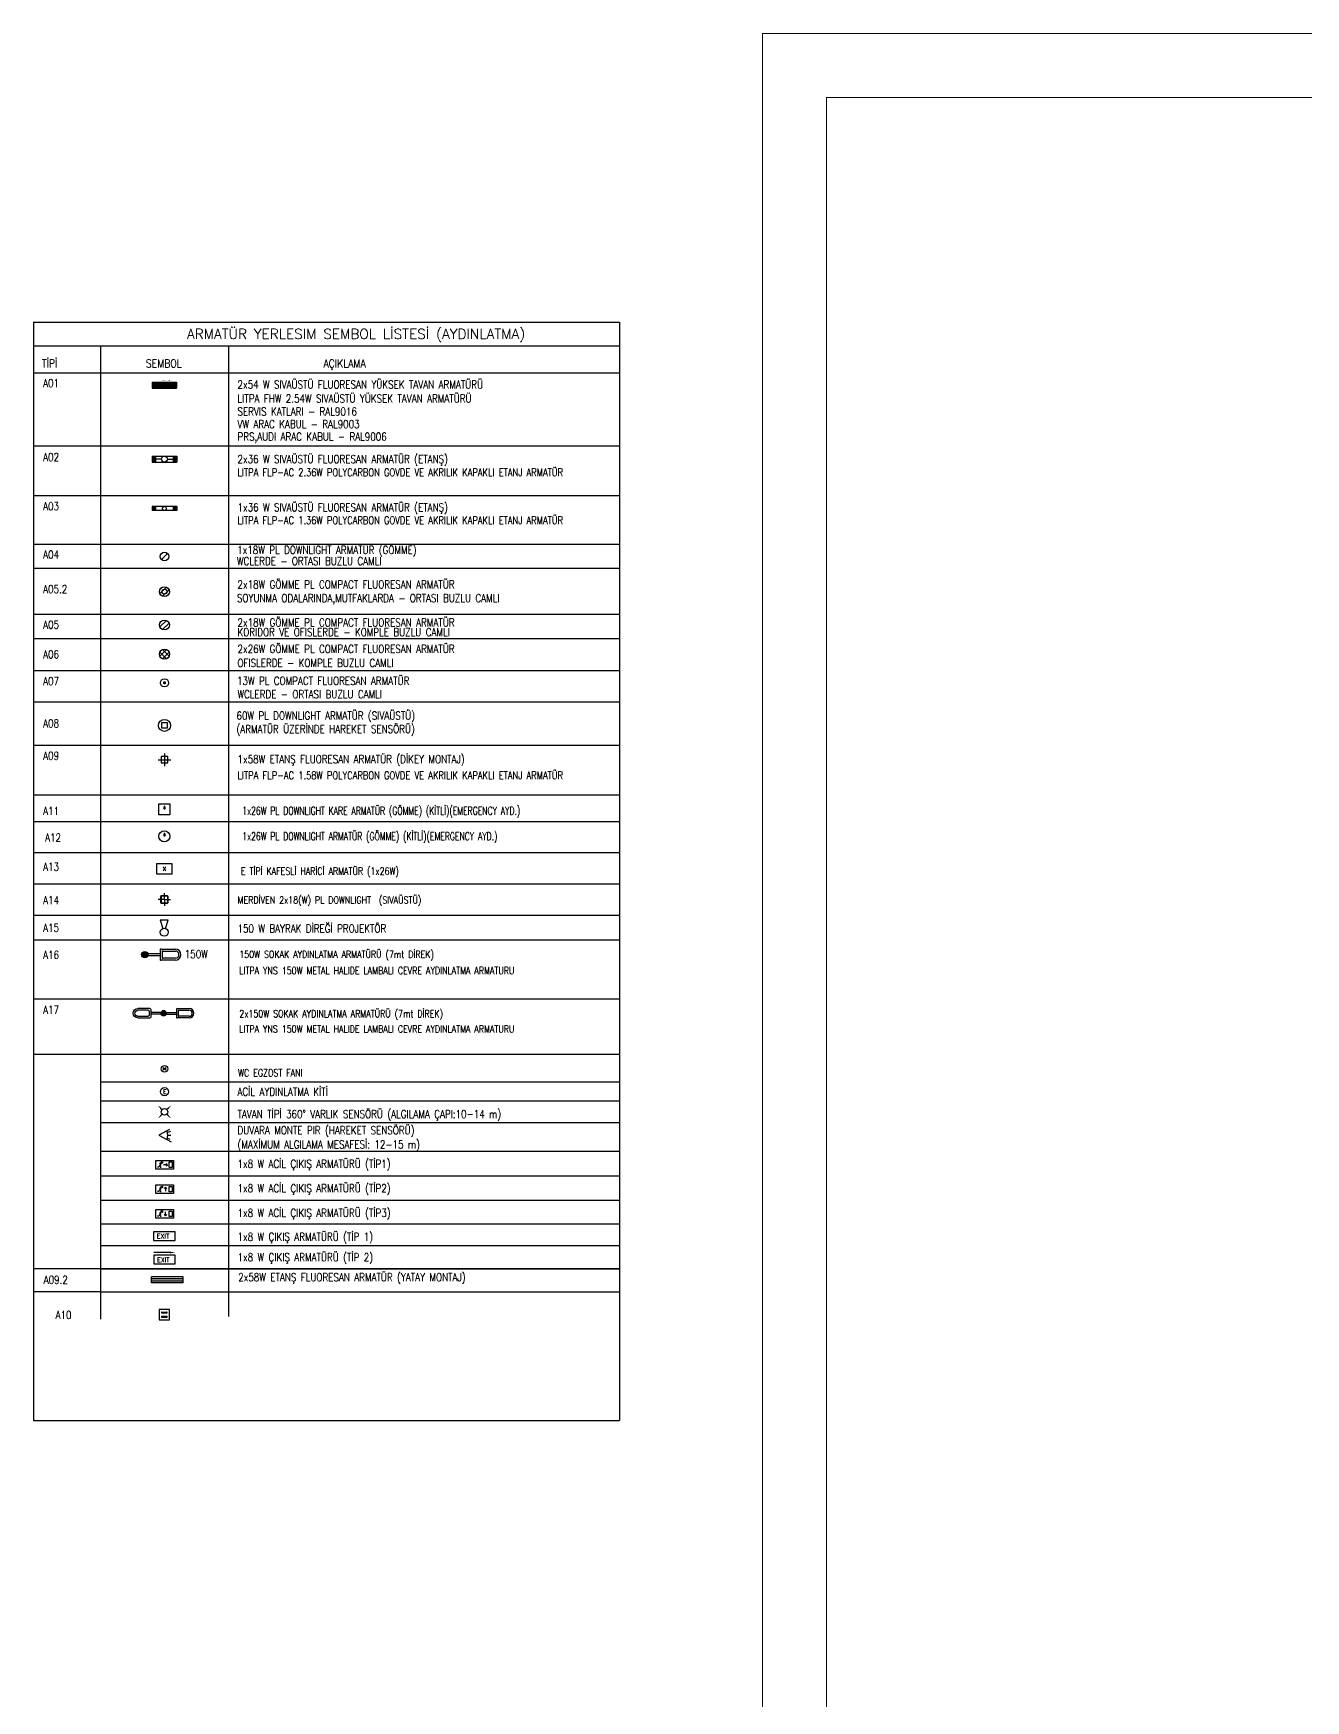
# Model space of a CAD drawing. Header units: metres. Extents: x -13316 to 152404, y -3899 to 30226.
# Drawn here: x -13165 to -6805, y 4588 to 12921 of the extents above; entities that cross this region are included whole.
import ezdxf
from ezdxf.enums import TextEntityAlignment as Align

# ---------------------------------------------------------------- set-up
doc = ezdxf.new("R2010")
doc.units = ezdxf.units.M
doc.header["$LTSCALE"] = 100
doc.header["$MEASUREMENT"] = 0
for name, color, linetype, lineweight in [('40A', 9, 'Continuous', 9), ('E-13W PL COMPACT FLUORESAN ARMATÜR', 7, 'Continuous', 30), ('E-150 W PROJEKTÖR', 7, 'Continuous', 30), ('E-1x18W PL DOWNLIGHT ARMATÜR (GÖMME)', 7, 'Continuous', 30), ('E-1x26W PL DOWNLIGHT ARMATÜR (GÖMME) (KİTLİ)', 7, 'Continuous', 30), ('E-1x26W PL DOWNLIGHT KARE ARMATÜR (GÖMME) (KİTLİ)', 7, 'Continuous', 30), ('E-1x36 W SIVAÜSTÜ FLUORESAN ARMATÜR (ETANŞ)', 7, 'Continuous', 30), ('E-1x58W ETANŞ FLUORESAN ARMATÜR (DİKEY MONTAJ)', 7, 'Continuous', 30), ('E-1x8 W ACİL ÇIKIŞ ARMATÜRÜ (TİP1)', 7, 'Continuous', 30), ('E-1x8 W ACİL ÇIKIŞ ARMATÜRÜ (TİP2)', 7, 'Continuous', 30), ('E-1x8 W ACİL ÇIKIŞ ARMATÜRÜ (TİP3)', 7, 'Continuous', 30), ('E-1x8 W ÇIKIŞ ARMATÜRÜ (TİP 1)', 7, 'Continuous', 30), ('E-1x8 W ÇIKIŞ ARMATÜRÜ (TİP 2)', 7, 'Continuous', 30), ('E-2x18(W) PL DOWNLIGHT ARMATÜR (SIVAÜSTÜ)', 7, 'Continuous', 30), ('E-2x18W GÖMME PL COMPACT FLUORESAN ARMATÜR', 7, 'Continuous', 30), ('E-2x18W GÖMME PL COMPACT FLUORESAN KARE ARMATÜR', 7, 'Continuous', 30), ('E-2x26W GÖMME PL COMPACT FLUORESAN ARMATÜR', 7, 'Continuous', 30), ('E-2x36 W SIVAÜSTÜ FLUORESAN ARMATÜR (ETANŞ)', 7, 'Continuous', 30), ('E-2x54 W SIVAÜSTÜ FLUORESAN YÜKSEK TAVAN ARMATÜRÜ', 7, 'Continuous', 30), ('E-2x58W ETANŞ FLUORESAN ARMATÜR (DİKEY MONTAJ)', 7, 'Continuous', 30), ('E-60W PL DOWNLIGHT ARMATÜR (SIVAÜSTÜ)', 7, 'Continuous', 30), ('E-ACİL AYDINLATMA KİTİ', 7, 'Continuous', 30), ('E-DUVARA MONTE PIR (HAREKET SENSÖRÜ)', 7, 'Continuous', 30), ('E-E TİPİ HARİCİ ARMATÜR (26W)', 7, 'Continuous', 30), ('E-SOKAK AYDINLATMA ARMATÜRÜ', 7, 'Continuous', 30), ('E-TAVAN TİPİ 360° VARLIK SENSÖRÜ (ALGILAMA ÇAPI 10 14 m)', 7, 'Continuous', 30), ('E-WC ASPİRATÖR', 7, 'Continuous', 30), ('E-YAZI', 7, 'Continuous', 30)]:
    doc.layers.add(name, color=color, linetype=linetype, lineweight=lineweight)
doc.styles.add('Arial', font='arial.ttf', dxfattribs={"height": 2.5})
doc.styles.add('E-YAZI', font='txttw.shx')

# ---------------------------------------------------------------- blocks, each defined once
blk = doc.blocks.new('100_2x36 W SIVAÜSTÜ FLUORESAN ARMATÜR (ETANŞ)')
at = {"layer": 'E-2x36 W SIVAÜSTÜ FLUORESAN ARMATÜR (ETANŞ)', "color": 4}
for p, q in [((-6.15, 1.5), (6.15, 1.5)), ((-6.15, 1.5), (-6.15, -1.5)), ((-1.5, 0), (-6.15, 0)), ((1.5, 0), (6.15, 0)), ((6.15, 1.5), (6.15, -1.5)), ((-6.15, -1.5), (6.15, -1.5))]:
    blk.add_line(p, q, dxfattribs=at)
blk.add_circle((0, 0), 1.5, dxfattribs=at)
for points in [[(-4.15, 1.5), (-4.15, -1.5), (-6.15, 1.5), (-6.15, -1.5)], [(4.15, 1.5), (4.15, -1.5), (6.15, 1.5), (6.15, -1.5)]]:
    blk.add_solid(points, dxfattribs=at)
blk = doc.blocks.new('100_1x36 W SIVAÜSTÜ FLUORESAN ARMATÜR (ETANŞ)')
at = {"layer": 'E-1x36 W SIVAÜSTÜ FLUORESAN ARMATÜR (ETANŞ)', "color": 4}
for p, q in [((-6.15, 1), (-6.15, -1)), ((6.15, 1), (-6.15, 1)), ((6.15, 1), (6.15, -1)), ((6.15, -1), (-6.15, -1))]:
    blk.add_line(p, q, dxfattribs=at)
at = {"layer": 'E-1x36 W SIVAÜSTÜ FLUORESAN ARMATÜR (ETANŞ)'}
blk.add_line((6.15, -1), (6.15, -1), dxfattribs=at)
at = {"layer": 'E-1x36 W SIVAÜSTÜ FLUORESAN ARMATÜR (ETANŞ)', "color": 4}
blk.add_circle((0, 0), 1, dxfattribs=at)
for points in [[(-6.15, 1), (-4.15, 1), (-6.15, -1), (-4.15, -1)], [(6.15, 1), (4.15, 1), (6.15, -1), (4.15, -1)]]:
    blk.add_solid(points, dxfattribs=at)
blk = doc.blocks.new('100_2x26W GÖMME PL COMPACT FLUORESAN ARMATÜR')
at = {"layer": 'E-2x26W GÖMME PL COMPACT FLUORESAN ARMATÜR', "color": 7}
for p, q in [((-1.43, -0.6), (0.6, 1.43)), ((-1.43, 0.6), (0.6, -1.43)), ((-0.6, 1.43), (1.43, -0.6)), ((-0.6, -1.43), (1.43, 0.6))]:
    blk.add_line(p, q, dxfattribs=at)
at = {"layer": 'E-2x26W GÖMME PL COMPACT FLUORESAN ARMATÜR', "color": 4}
blk.add_circle((0, 0), 1.55, dxfattribs=at)
blk = doc.blocks.new('100_1x58W ETANŞ FLUORESAN ARMATÜR (DİKEY MONTAJ)')
at = {"layer": 'E-1x58W ETANŞ FLUORESAN ARMATÜR (DİKEY MONTAJ)', "color": 4}
for points in [[(-2, 0), (2, 0)], [(-1, -1), (1, -1), (1, 1), (-1, 1), (-1, -1)], [(0, 2), (0, 2), (0, -2)]]:
    blk.add_lwpolyline(points, dxfattribs=at)
blk = doc.blocks.new('100_60W PL DOWNLIGHT ARMATÜR (SIVAÜSTÜ)')
at = {"layer": 'E-60W PL DOWNLIGHT ARMATÜR (SIVAÜSTÜ)', "color": 3}
blk.add_lwpolyline([(-0.87, 0.87), (0.87, 0.87), (0.87, -0.87), (-0.87, -0.87)], close=True, dxfattribs=at)
at = {"layer": 'E-60W PL DOWNLIGHT ARMATÜR (SIVAÜSTÜ)', "color": 4}
blk.add_circle((0, 0), 1.87, dxfattribs=at)
blk = doc.blocks.new('100_2x18W GÖMME PL COMPACT FLUORESAN ARMATÜR')
at = {"layer": 'E-2x18W GÖMME PL COMPACT FLUORESAN ARMATÜR', "color": 7}
for p, q in [((-1.43, -0.6), (0.6, 1.43)), ((-0.6, -1.43), (1.43, 0.6))]:
    blk.add_line(p, q, dxfattribs=at)
at = {"layer": 'E-2x18W GÖMME PL COMPACT FLUORESAN ARMATÜR', "color": 4}
blk.add_circle((0, 0), 1.55, dxfattribs=at)
blk = doc.blocks.new('100_13W PL COMPACT FLUORESAN ARMATÜR')
at = {"layer": 'E-13W PL COMPACT FLUORESAN ARMATÜR', "color": 4, "const_width": 0.5}
blk.add_lwpolyline([(-0.25, 0, 1), (0.25, 0, 1)], format="xyb", close=True, dxfattribs=at)
at = {"layer": 'E-13W PL COMPACT FLUORESAN ARMATÜR', "color": 4}
blk.add_ellipse((0, 0), major_axis=(-1.28, 0), ratio=1, start_param=3.1418, end_param=9.424985, dxfattribs=at)
blk = doc.blocks.new('100_ACİL AYDINLATMA KİTİ')
at = {"layer": 'E-ACİL AYDINLATMA KİTİ', "color": 3}
blk.add_circle((0, 0), 1.25, dxfattribs=at)
at = {"layer": 'E-ACİL AYDINLATMA KİTİ', "color": 3, "style": 'E-YAZI'}
blk.add_text('E', height=1.34, dxfattribs=at).set_placement((-0.45, -0.69))
blk = doc.blocks.new('100_TAVAN TİPİ 360° VARLIK SENSÖRÜ (ALGILAMA ÇAPI 10 14 m)')
at = {"layer": 'E-TAVAN TİPİ 360° VARLIK SENSÖRÜ (ALGILAMA ÇAPI 10 14 m)', "color": 3}
for p, q in [((-1.1, 1.1), (-0.73, 0.73)), ((1.1, 1.1), (0.73, 0.73)), ((-1.1, -1.1), (-0.73, -0.73)), ((1.1, -1.1), (0.73, -0.73))]:
    blk.add_line(p, q, dxfattribs=at)
at = {"layer": 'E-TAVAN TİPİ 360° VARLIK SENSÖRÜ (ALGILAMA ÇAPI 10 14 m)', "color": 4}
blk.add_circle((0, 0), 1.03, dxfattribs=at)
at = {"layer": 'E-TAVAN TİPİ 360° VARLIK SENSÖRÜ (ALGILAMA ÇAPI 10 14 m)', "color": 3}
for points in [[(-1.26, 0.94), (-0.94, 1.26), (-2.06, 2.06)], [(1.26, 0.94), (0.94, 1.26), (2.06, 2.06)], [(-1.26, -0.94), (-0.94, -1.26), (-2.06, -2.06)], [(1.26, -0.94), (0.94, -1.26), (2.06, -2.06)]]:
    blk.add_solid(points, dxfattribs=at)
blk = doc.blocks.new('100_DUVARA MONTE PIR (HAREKET SENSÖRÜ)')
at = {"layer": 'E-DUVARA MONTE PIR (HAREKET SENSÖRÜ)', "color": 4}
for p, q in [((2.72, 0.89), (0, 0)), ((0, 0), (2.23, -1.79)), ((3.64, 1.19), (2.72, 0.89)), ((3.8, 0.53), (2.83, 0.39)), ((2.23, -1.79), (3.45, -2.76)), ((3.31, -1.94), (2.47, -1.44)), ((3.75, -0.8), (2.8, -0.59))]:
    blk.add_line(p, q, dxfattribs=at)
blk.add_arc((0, 0), 2.86, 321.3229, 18.1202, dxfattribs=at)
blk = doc.blocks.new('100_1x8 W ACİL ÇIKIŞ ARMATÜRÜ (TİP1)')
at = {"layer": 'E-1x8 W ACİL ÇIKIŞ ARMATÜRÜ (TİP1)', "color": 4}
for p, q in [((-3.4, 3.4), (3.4, 3.4)), ((-3.4, 0), (-3.4, 3.4)), ((3.4, 0), (-3.4, 0)), ((3.4, 3.4), (3.4, 0))]:
    blk.add_line(p, q, dxfattribs=at)
at = {"layer": 'E-1x8 W ACİL ÇIKIŞ ARMATÜRÜ (TİP1)', "color": 1}
for p, q in [((-2.82, 0.94), (-2.33, 0.94)), ((-1.31, 2.32), (-2.33, 0.94)), ((-1.88, 2.13), (-2.07, 1.87)), ((-1.61, 1.01), (-2.04, 1.33)), ((-1.45, 2.13), (-1.88, 2.13)), ((-1.48, 1.38), (-1.82, 1.63)), ((-1.61, 1.01), (-1.61, 0.52)), ((1.11, 1.71), (-0.43, 1.71)), ((1.11, 1.71), (0.62, 2.2)), ((0.62, 1.21), (1.11, 1.7))]:
    blk.add_line(p, q, dxfattribs=at)
blk.add_lwpolyline([(1.71, 2.78), (2.92, 2.78), (2.92, 0.62), (1.71, 0.62)], close=True, dxfattribs=at)
blk.add_circle((-1.11, 2.57), 0.32, dxfattribs=at)
blk = doc.blocks.new('100_1x8 W ACİL ÇIKIŞ ARMATÜRÜ (TİP2)')
at = {"layer": 'E-1x8 W ACİL ÇIKIŞ ARMATÜRÜ (TİP2)', "color": 4}
for p, q in [((-3.4, 0), (-3.4, 3.4)), ((-3.4, 3.4), (3.4, 3.4)), ((3.4, 0), (-3.4, 0)), ((3.4, 3.4), (3.4, 0))]:
    blk.add_line(p, q, dxfattribs=at)
at = {"layer": 'E-1x8 W ACİL ÇIKIŞ ARMATÜRÜ (TİP2)', "color": 1}
for p, q in [((-2.82, 0.94), (-2.33, 0.94)), ((-1.31, 2.32), (-2.33, 0.94)), ((-1.88, 2.13), (-2.07, 1.87)), ((-1.61, 1.01), (-2.04, 1.33)), ((-1.45, 2.13), (-1.88, 2.13)), ((-1.48, 1.38), (-1.82, 1.63)), ((-1.61, 1.01), (-1.61, 0.52)), ((-0.16, 1.99), (0.34, 2.47)), ((0.34, 2.48), (0.34, 0.93)), ((0.34, 2.48), (0.84, 1.99))]:
    blk.add_line(p, q, dxfattribs=at)
blk.add_lwpolyline([(1.71, 2.78), (2.92, 2.78), (2.92, 0.62), (1.71, 0.62)], close=True, dxfattribs=at)
blk.add_circle((-1.11, 2.57), 0.32, dxfattribs=at)
blk = doc.blocks.new('100_1x8 W ACİL ÇIKIŞ ARMATÜRÜ (TİP3)')
at = {"layer": 'E-1x8 W ACİL ÇIKIŞ ARMATÜRÜ (TİP3)', "color": 4}
for p, q in [((-3.4, 0), (-3.4, 3.4)), ((-3.4, 3.4), (3.4, 3.4)), ((3.4, 0), (-3.4, 0)), ((3.4, 3.4), (3.4, 0))]:
    blk.add_line(p, q, dxfattribs=at)
at = {"layer": 'E-1x8 W ACİL ÇIKIŞ ARMATÜRÜ (TİP3)', "color": 1}
for p, q in [((-2.82, 0.94), (-2.33, 0.94)), ((-1.31, 2.32), (-2.33, 0.94)), ((-1.88, 2.13), (-2.07, 1.87)), ((-1.61, 1.01), (-2.04, 1.33)), ((-1.45, 2.13), (-1.88, 2.13)), ((-1.48, 1.38), (-1.82, 1.63)), ((-1.61, 1.01), (-1.61, 0.52)), ((-0.16, 1.42), (0.34, 0.94)), ((0.34, 0.93), (0.34, 2.48)), ((0.34, 0.93), (0.84, 1.42))]:
    blk.add_line(p, q, dxfattribs=at)
blk.add_lwpolyline([(1.71, 2.78), (2.92, 2.78), (2.92, 0.62), (1.71, 0.62)], close=True, dxfattribs=at)
blk.add_circle((-1.11, 2.57), 0.32, dxfattribs=at)
blk = doc.blocks.new('100_1x8 W ÇIKIŞ ARMATÜRÜ (TİP 1)')
at = {"layer": 'E-1x8 W ÇIKIŞ ARMATÜRÜ (TİP 1)', "color": 4}
blk.add_lwpolyline([(-3.34, 0), (3.34, 0), (3.34, 2.7), (-3.34, 2.7)], close=True, dxfattribs=at)
at = {"layer": 'E-1x8 W ÇIKIŞ ARMATÜRÜ (TİP 1)', "color": 3, "style": 'E-YAZI'}
blk.add_text('EXIT', height=1.44, dxfattribs=at).set_placement((-2.34, 0.61))
blk = doc.blocks.new('100_1x8 W ÇIKIŞ ARMATÜRÜ (TİP 2)')
at = {"layer": 'E-1x8 W ÇIKIŞ ARMATÜRÜ (TİP 2)', "color": 3}
blk.add_line((1.73, 3.58), (-3.34, 3.58), dxfattribs=at)
at = {"layer": 'E-1x8 W ÇIKIŞ ARMATÜRÜ (TİP 2)', "color": 4}
blk.add_lwpolyline([(-3.34, 0), (3.34, 0), (3.34, 2.7), (-3.34, 2.7)], close=True, dxfattribs=at)
at = {"layer": 'E-1x8 W ÇIKIŞ ARMATÜRÜ (TİP 2)', "color": 3}
blk.add_solid([(1.73, 3.84), (1.73, 3.31), (3.33, 3.58)], dxfattribs=at)
at = {"layer": 'E-1x8 W ÇIKIŞ ARMATÜRÜ (TİP 2)', "color": 3, "style": 'E-YAZI'}
blk.add_text('EXIT', height=1.44, dxfattribs=at).set_placement((-2.33, 0.56))
blk = doc.blocks.new('10_WC ASPİRATÖR')
at = {"layer": 'E-WC ASPİRATÖR', "color": 3}
for p, q in [((-4.2, 4.2), (4.2, -4.2)), ((-4.2, -4.2), (4.2, 4.2))]:
    blk.add_line(p, q, dxfattribs=at)
at = {"layer": 'E-WC ASPİRATÖR', "color": 3, "const_width": 6}
for points in [[(-2.1, 2.1, 0.198912), (-3, 0, 0.198912), (-2.1, -2.1, 0.198912)], [(2.1, -2.1, 0.198912), (3, 0, 0.198912), (2.1, 2.1)]]:
    blk.add_lwpolyline(points, format="xyb", dxfattribs=at)
at = {"layer": 'E-WC ASPİRATÖR', "color": 4}
blk.add_circle((0, 0), 10, dxfattribs=at)
blk = doc.blocks.new('100_1x18W PL DOWNLIGHT ARMATÜR (GÖMME)')
at = {"layer": 'E-1x18W PL DOWNLIGHT ARMATÜR (GÖMME)', "color": 7}
blk.add_line((-1.1, -1.1), (1.1, 1.1), dxfattribs=at)
at = {"layer": 'E-1x18W PL DOWNLIGHT ARMATÜR (GÖMME)', "color": 4}
blk.add_ellipse((0, 0), major_axis=(-1.55, 0), ratio=1, start_param=3.1418, end_param=9.424985, dxfattribs=at)
blk = doc.blocks.new('2x54 W SIVAÜSTÜ FLUORESAN YÜKSEK TAVAN ARMATÜRÜ')
at = {"layer": 'E-2x54 W SIVAÜSTÜ FLUORESAN YÜKSEK TAVAN ARMATÜRÜ', "color": 4}
for p, q in [((-60.8, 15), (-60.8, -15)), ((-60.8, 15), (60.8, 15)), ((-60, 0), (-15, 0)), ((15, 0), (60, 0)), ((60.8, 15), (60.8, 0)), ((60.8, 0), (60.8, -15)), ((-60.8, -15), (60.8, -15))]:
    blk.add_line(p, q, dxfattribs=at)
at = {"layer": 'E-2x54 W SIVAÜSTÜ FLUORESAN YÜKSEK TAVAN ARMATÜRÜ', "color": 7}
for p, q in [((-60.8, 0), (60.8, 0)), ((-59.3, 8), (59.3, 8)), ((-59.2, 7), (59.4, 7)), ((-59.3, -7), (59.3, -7)), ((-59.2, -8), (59.4, -8))]:
    blk.add_line(p, q, dxfattribs=at)
for centre in [(-59.2, 7.6), (-59.2, 7.3), (59.4, 7.6), (59.4, 7.3), (-59.2, -7.4), (-59.2, -7.7), (59.4, -7.4), (59.4, -7.7)]:
    blk.add_circle(centre, 0.11, dxfattribs=at)
for centre, radius, start, end in [((-48.7, 7.5), 12.1, 141.85995, 218.14005), ((-59.1, 7.5), 0.515, 106.86737, 266.76121), ((-59.3, 7.5), 0.519, 289.2244, 84.40418), ((48.7, 7.5), 12.1, 321.85995, 38.14005), ((59.5, 7.5), 0.515, 106.86737, 266.76121), ((59.3, 7.5), 0.519, 289.2244, 84.40418), ((-48.7, -7.5), 12.1, 141.85995, 218.14005), ((-59.1, -7.5), 0.515, 106.86737, 266.76121), ((-59.3, -7.5), 0.519, 289.2244, 84.40418), ((48.7, -7.5), 12.1, 321.85995, 38.14005), ((59.5, -7.5), 0.515, 106.86737, 266.76121), ((59.3, -7.5), 0.519, 289.2244, 84.40418)]:
    blk.add_arc(centre, radius, start, end, dxfattribs=at)
at = {"layer": 'E-2x54 W SIVAÜSTÜ FLUORESAN YÜKSEK TAVAN ARMATÜRÜ', "color": 7, "style": 'Arial'}
blk.add_text('MN2  2*TL554U-SP/CM LB', height=3.951, dxfattribs=at).set_placement((-31.6, 20.4))
blk = doc.blocks.new('100_150 W PROJEKTÖR')
at = {"layer": 'E-150 W PROJEKTÖR', "color": 4}
for p, q in [((405, 135), (128, 43)), ((405, -135), (405, 135)), ((128, -43), (405, -135))]:
    blk.add_line(p, q, dxfattribs=at)
blk.add_circle((0, 0), 135, dxfattribs=at)
blk = doc.blocks.new('2x18W GÖMME PL COMPACT FLUORESAN KARE ARMATÜR')
at = {"layer": 'E-2x18W GÖMME PL COMPACT FLUORESAN KARE ARMATÜR', "color": 7}
for p, q in [((-9.3, 10), (9.3, 10)), ((-9.3, 6.4), (9.3, 6.4)), ((-9.3, -6.4), (9.3, -6.4)), ((-9.3, -10), (9.3, -10))]:
    blk.add_line(p, q, dxfattribs=at)
at = {"layer": 'E-2x18W GÖMME PL COMPACT FLUORESAN KARE ARMATÜR', "color": 4}
blk.add_lwpolyline([(-20, -20), (20, -20), (20, 20), (-20, 20)], close=True, dxfattribs=at)
at = {"layer": 'E-2x18W GÖMME PL COMPACT FLUORESAN KARE ARMATÜR', "color": 7}
for centre, start, end in [((-9.3, 8.2), 90, 180), ((-9.3, 8.2), 180, 270), ((9.3, 8.2), 360, 90), ((9.3, 8.2), 270, 360), ((-9.3, -8.2), 90, 180), ((-9.3, -8.2), 180, 270), ((9.3, -8.2), 0, 90), ((9.3, -8.2), 270, 0)]:
    blk.add_arc(centre, 1.78, start, end, dxfattribs=at)
blk = doc.blocks.new('1x26W PL DOWNLIGHT KARE ARMATÜR (GÖMME) (KİTLİ)')
at = {"layer": 'E-1x26W PL DOWNLIGHT KARE ARMATÜR (GÖMME) (KİTLİ)', "color": 4}
for p, q in [((-10.5, 21), (10.5, 21)), ((-10.5, 0), (-10.5, 21)), ((10.5, 0), (-10.5, 0)), ((10.5, 21), (10.5, 0))]:
    blk.add_line(p, q, dxfattribs=at)
at = {"layer": 'E-1x26W PL DOWNLIGHT KARE ARMATÜR (GÖMME) (KİTLİ)', "color": 7, "style": 'E-YAZI', "width": 0.8}
blk.add_text('*', height=12.5, dxfattribs=at).set_placement((-3.3, 4.6))
blk = doc.blocks.new('E-1x26W PL DOWNLIGHT ARMATÜR (GÖMME) (KİTLİ)')
at = {"layer": 'E-1x26W PL DOWNLIGHT ARMATÜR (GÖMME) (KİTLİ)', "color": 4}
blk.add_ellipse((0, 0), major_axis=(-10.8, 0), ratio=1, start_param=3.1418, end_param=9.424985, dxfattribs=at)
at = {"layer": 'E-1x26W PL DOWNLIGHT ARMATÜR (GÖMME) (KİTLİ)', "color": 7, "style": 'E-YAZI', "width": 0.8}
blk.add_text('*', height=12.5, dxfattribs=at).set_placement((-3.1, -6.1))
blk = doc.blocks.new('E-E TİPİ HARİCİ ARMATÜR (26W)')
at = {"layer": 'E-E TİPİ HARİCİ ARMATÜR (26W)', "color": 4}
blk.add_lwpolyline([(-17.1, 21.6), (-17.1, 0), (17.1, 0), (17.1, 21.6)], close=True, dxfattribs=at)
at = {"layer": 'E-E TİPİ HARİCİ ARMATÜR (26W)', "color": 7, "style": 'E-YAZI'}
blk.add_text('x', height=12.8, rotation=0, dxfattribs=at).set_placement((-4.4, 6.4))
blk = doc.blocks.new('SOKAK AYDINLATMA ARMATÜRÜ')
at = {"layer": 'E-SOKAK AYDINLATMA ARMATÜRÜ', "color": 4}
for p, q in [((-28, 81.2), (-28, 152.8)), ((-18, 91.2), (-18, 152.8)), ((-13, 86.2), (13, 86.2)), ((18, 152.8), (18, 91.2)), ((28, 152.8), (28, 81.2)), ((-23, 76.2), (23, 76.2)), ((-5, 0), (-5, 76.2)), ((5, 0), (5, 76.2))]:
    blk.add_line(p, q, dxfattribs=at)
at = {"layer": 'E-SOKAK AYDINLATMA ARMATÜRÜ', "color": 4, "const_width": 15.7}
blk.add_lwpolyline([(0, -7.9, 1), (0, 7.9, 1)], format="xyb", close=True, dxfattribs=at)
at = {"layer": 'E-SOKAK AYDINLATMA ARMATÜRÜ', "color": 4}
blk.add_circle((0, 0), 15.7, dxfattribs=at)
for centre, radius, start, end in [((0, 152.8), 28, 0, 180), ((0, 152.8), 18, 0, 180), ((-13, 91.2), 5, 180, 270), ((13, 91.2), 5, 270, 0), ((-23, 81.2), 5, 180, 270), ((23, 81.2), 5, 270, 0)]:
    blk.add_arc(centre, radius, start, end, dxfattribs=at)
blk = doc.blocks.new('100_2x18(W) PL DOWNLIGHT ARMATÜR (SIVAÜSTÜ)')
at = {"layer": 'E-2x18(W) PL DOWNLIGHT ARMATÜR (SIVAÜSTÜ)', "color": 4, "ltscale": 0.4}
for q in [(-25, 0), (-25, 0), (0, 25), (0, 25), (0, -25), (25, 0), (0, -25), (25, 0)]:
    blk.add_line((0, 0), q, dxfattribs=at)
at = {"layer": 'E-2x18(W) PL DOWNLIGHT ARMATÜR (SIVAÜSTÜ)', "color": 4}
for p, q in [((-12, 15), (-15, 12)), ((-15, 12), (-15, -12)), ((-11.4, 13.5), (-13.5, 11.4)), ((-13.5, 11.4), (-13.5, -11.4)), ((12, 15), (-12, 15)), ((11.4, 13.5), (-11.4, 13.5)), ((13.5, 11.4), (11.4, 13.5)), ((15, 12), (12, 15)), ((13.5, -11.4), (13.5, 11.4)), ((15, -12), (15, 12)), ((-15, -12), (-12, -15)), ((-13.5, -11.4), (-11.4, -13.5)), ((-12, -15), (12, -15)), ((-11.4, -13.5), (11.4, -13.5)), ((11.4, -13.5), (13.5, -11.4)), ((12, -15), (15, -12))]:
    blk.add_line(p, q, dxfattribs=at)
blk = doc.blocks.new('2X58 WATT FLUORESAN ARMATÜR')
at = {"layer": 'E-2x58W ETANŞ FLUORESAN ARMATÜR (DİKEY MONTAJ)'}
h = blk.add_hatch(color=4, dxfattribs=at)
h.dxf.hatch_style = 1
h.paths.add_polyline_path([(-12687.2, 10015.8), (-12687.2, 10027.1), (-12846.2, 10027.1), (-12846.2, 10015.8)])
at = {"layer": 'E-2x58W ETANŞ FLUORESAN ARMATÜR (DİKEY MONTAJ)', "color": 4}
for p, q in [((-12687.2, 10036), (-12846.2, 10036)), ((-12846.2, 10006), (-12846.2, 10036)), ((-12846.2, 10027.1), (-12687.2, 10027.1)), ((-12846.2, 10015.8), (-12687.2, 10015.8)), ((-12687.2, 10006), (-12846.2, 10006)), ((-12687.2, 10006), (-12687.2, 10036))]:
    blk.add_line(p, q, dxfattribs=at)
blk = doc.blocks.new('E-218-ORTASI BUZLU CAMLI')
at = {"layer": 'E-2x18W GÖMME PL COMPACT FLUORESAN ARMATÜR', "color": 4}
for p, q in [((-22.8, -9.7), (9.7, 22.8)), ((-9.7, -22.8), (22.8, 9.7))]:
    blk.add_line(p, q, dxfattribs=at)
for radius in [24.8, 12.1]:
    blk.add_circle((0, 0), radius, dxfattribs=at)

msp = doc.modelspace()

# ---------------------------------------------------------------- linework, layer by layer
at = {"layer": '40A'}
for points in [[(18479.28, -3898.56), (-9520.72, -3898.56), (-9520.72, 12921.44), (18479.28, 12921.44)], [(-9200.72, 12601.44), (16319.52, 12601.44), (16319.52, -3578.56), (-9200.72, -3578.56)]]:
    msp.add_lwpolyline(points, close=True, dxfattribs=at)
at = {"layer": 'E-YAZI', "color": 4}
for p, q in [((-13164.89, 11478), (-10235.21, 11478)), ((-13164.89, 11478), (-13164.89, 5988.24)), ((-10234.98, 11478), (-10235.03, 5988.24)), ((-13164.87, 11360.18), (-10235.34, 11360.18)), ((-13164.82, 11224.52), (-10235.2, 11224.52)), ((-12829.02, 6630.73), (-13163.54, 6630.68))]:
    msp.add_line(p, q, dxfattribs=at)
at = {"layer": 'E-YAZI', "color": 7}
for p, q in [((-12829.1, 11360.18), (-12829.1, 7368.61)), ((-12189.77, 11360.18), (-12189.77, 7368.61)), ((-10235.2, 10858.03), (-13164.79, 10858.03)), ((-10235.19, 10609.2), (-13164.76, 10609.2)), ((-10235.19, 10367.12), (-13164.73, 10367.12)), ((-10235.19, 10246.09), (-13164.73, 10246.09)), ((-10235.19, 10017.12), (-13164.7, 10017.12)), ((-10235.18, 10017.12), (-13164.65, 10017.12)), ((-10235.17, 10017.12), (-13164.56, 10017.12)), ((-10235.19, 9895.33), (-13164.7, 9895.33)), ((-10235.18, 9895.33), (-13164.65, 9895.33)), ((-10235.11, 9895.33), (-13164.62, 9895.33)), ((-10235.17, 9895.33), (-13164.56, 9895.33)), ((-10235.09, 9735.07), (-13164.45, 9735.07)), ((-10235.1, 9579.44), (-13164.43, 9579.44)), ((-10235.09, 9362.07), (-13164.37, 9362.07)), ((-10235.09, 9114.28), (-13164.37, 9114.28)), ((-10439.22, 9114.28), (-13164.37, 9114.28)), ((-10439.22, 9114.28), (-13164.37, 9114.28)), ((-10234.9, 9114.28), (-13164.33, 9114.27)), ((-10234.9, 8981.28), (-13164.29, 8981.27)), ((-10234.9, 8826.11), (-13164.25, 8826.1)), ((-10234.9, 8669.19), (-13164.25, 8669.19)), ((-10439.22, 8512.28), (-13164.25, 8512.28)), ((-10234.9, 8512.28), (-13164.25, 8512.28)), ((-10235.06, 8512.28), (-13164.14, 8512.28)), ((-10235.06, 8388.38), (-13164.14, 8388.38)), ((-10234.9, 8093.49), (-13164.14, 8093.49)), ((-10234.9, 7817.55), (-13164.1, 7817.54)), ((-10234.9, 7817.55), (-12829.02, 7817.54)), ((-12829.02, 7817.54), (-12829.02, 7332.51)), ((-12189.69, 7817.55), (-12189.69, 7332.51)), ((-10235.05, 7679.91), (-12829.02, 7679.91)), ((-10235.05, 7583.7), (-12829.02, 7583.7)), ((-10235.05, 7476.34), (-12829.02, 7476.34)), ((-10235.04, 7332.51), (-12829.02, 7332.51)), ((-10235.02, 7332.51), (-12829.02, 7332.51)), ((-10235, 7332.51), (-12829.02, 7332.51)), ((-12829.02, 7332.51), (-12829, 6494.65)), ((-12189.69, 7332.51), (-12189.69, 6508.05)), ((-10235, 7210.21), (-12829.02, 7210.21)), ((-10235, 7087.28), (-12829.02, 7087.28)), ((-10234.99, 6969.2), (-12829.02, 6969.2)), ((-10234.99, 6860.81), (-12829.02, 6860.81)), ((-10234.96, 6745.77), (-13163.55, 6745.77)), ((-10234.99, 6745.77), (-12829.02, 6745.77)), ((-12829.02, 6745.77), (-10234.98, 6745.77)), ((-12828.99, 6630.73), (-10234.95, 6630.73)), ((-13163.63, 5988.24), (-10234.95, 5988.24))]:
    msp.add_line(p, q, dxfattribs=at)

# ---------------------------------------------------------------- block references
at = {"layer": 'E-13W PL COMPACT FLUORESAN ARMATÜR', "xscale": 16, "yscale": 16, "zscale": 16}
msp.add_blockref('100_13W PL COMPACT FLUORESAN ARMATÜR', (-12509.36, 9675.45), dxfattribs=at)
at = {"layer": 'E-150 W PROJEKTÖR', "color": 4, "xscale": 0.15, "yscale": 0.15, "zscale": 0.15, "rotation": 90}
msp.add_blockref('100_150 W PROJEKTÖR', (-12510.54, 8428.8), dxfattribs=at)
at = {"layer": 'E-1x18W PL DOWNLIGHT ARMATÜR (GÖMME)', "xscale": 14, "yscale": 14, "zscale": 14}
msp.add_blockref('100_1x18W PL DOWNLIGHT ARMATÜR (GÖMME)', (-12509.43, 10307.02), dxfattribs=at)
at = {"layer": 'E-1x26W PL DOWNLIGHT ARMATÜR (GÖMME) (KİTLİ)', "color": 6, "xscale": 2.56, "yscale": 2.56, "zscale": 2.56}
msp.add_blockref('E-1x26W PL DOWNLIGHT ARMATÜR (GÖMME) (KİTLİ)', (-12509.98, 8908.43), dxfattribs=at)
at = {"layer": 'E-1x26W PL DOWNLIGHT KARE ARMATÜR (GÖMME) (KİTLİ)', "color": 6, "xscale": 2.56, "yscale": 2.56, "zscale": 2.56}
msp.add_blockref('1x26W PL DOWNLIGHT KARE ARMATÜR (GÖMME) (KİTLİ)', (-12509.98, 9016.27), dxfattribs=at)
at = {"layer": 'E-1x36 W SIVAÜSTÜ FLUORESAN ARMATÜR (ETANŞ)', "xscale": 10, "yscale": 10, "zscale": 10}
msp.add_blockref('100_1x36 W SIVAÜSTÜ FLUORESAN ARMATÜR (ETANŞ)', (-12509.43, 10546.71), dxfattribs=at)
at = {"layer": 'E-1x58W ETANŞ FLUORESAN ARMATÜR (DİKEY MONTAJ)', "xscale": 16, "yscale": 16, "zscale": 16}
msp.add_blockref('100_1x58W ETANŞ FLUORESAN ARMATÜR (DİKEY MONTAJ)', (-12509.36, 9290.7), dxfattribs=at)
at = {"layer": 'E-1x8 W ACİL ÇIKIŞ ARMATÜRÜ (TİP1)', "xscale": 12.8, "yscale": 12.8, "zscale": 12.8}
msp.add_blockref('100_1x8 W ACİL ÇIKIŞ ARMATÜRÜ (TİP1)', (-12508.46, 7244.98), dxfattribs=at)
at = {"layer": 'E-1x8 W ACİL ÇIKIŞ ARMATÜRÜ (TİP2)', "xscale": 12.8, "yscale": 12.8, "zscale": 12.8}
msp.add_blockref('100_1x8 W ACİL ÇIKIŞ ARMATÜRÜ (TİP2)', (-12508.46, 7122.68), dxfattribs=at)
at = {"layer": 'E-1x8 W ACİL ÇIKIŞ ARMATÜRÜ (TİP3)', "xscale": 12.8, "yscale": 12.8, "zscale": 12.8}
msp.add_blockref('100_1x8 W ACİL ÇIKIŞ ARMATÜRÜ (TİP3)', (-12508.46, 6999.75), dxfattribs=at)
at = {"layer": 'E-1x8 W ÇIKIŞ ARMATÜRÜ (TİP 1)', "xscale": 16, "yscale": 16, "zscale": 16}
msp.add_blockref('100_1x8 W ÇIKIŞ ARMATÜRÜ (TİP 1)', (-12510.22, 6888.86), dxfattribs=at)
at = {"layer": 'E-1x8 W ÇIKIŞ ARMATÜRÜ (TİP 2)', "xscale": 16, "yscale": 16, "zscale": 16}
msp.add_blockref('100_1x8 W ÇIKIŞ ARMATÜRÜ (TİP 2)', (-12509.36, 6770.87), dxfattribs=at)
at = {"layer": 'E-2x18(W) PL DOWNLIGHT ARMATÜR (SIVAÜSTÜ)', "color": 6, "xscale": 1.243104, "yscale": 1.243104, "zscale": 1.243104}
msp.add_blockref('100_2x18(W) PL DOWNLIGHT ARMATÜR (SIVAÜSTÜ)', (-12509.98, 8592.14), dxfattribs=at)
at = {"layer": 'E-2x18W GÖMME PL COMPACT FLUORESAN ARMATÜR', "color": 1}
msp.add_blockref('E-218-ORTASI BUZLU CAMLI', (-12509.43, 10130.86), dxfattribs=at)
at = {"layer": 'E-2x18W GÖMME PL COMPACT FLUORESAN ARMATÜR', "xscale": 16, "yscale": 16, "zscale": 16}
msp.add_blockref('100_2x18W GÖMME PL COMPACT FLUORESAN ARMATÜR', (-12509.43, 9964.37), dxfattribs=at)
at = {"layer": 'E-2x18W GÖMME PL COMPACT FLUORESAN KARE ARMATÜR', "color": 6, "xscale": 1.28, "yscale": 1.28, "zscale": 1.28}
msp.add_blockref('2x18W GÖMME PL COMPACT FLUORESAN KARE ARMATÜR', (-12509.98, 6517.59), dxfattribs=at)
at = {"layer": 'E-2x26W GÖMME PL COMPACT FLUORESAN ARMATÜR', "xscale": 16, "yscale": 16, "zscale": 16}
msp.add_blockref('100_2x26W GÖMME PL COMPACT FLUORESAN ARMATÜR', (-12509.36, 9818.59), dxfattribs=at)
at = {"layer": 'E-2x36 W SIVAÜSTÜ FLUORESAN ARMATÜR (ETANŞ)', "xscale": 10, "yscale": 10, "zscale": 10}
msp.add_blockref('100_2x36 W SIVAÜSTÜ FLUORESAN ARMATÜR (ETANŞ)', (-12509.43, 10793.22), dxfattribs=at)
at = {"layer": 'E-2x54 W SIVAÜSTÜ FLUORESAN YÜKSEK TAVAN ARMATÜRÜ', "color": 6}
msp.add_blockref('2x54 W SIVAÜSTÜ FLUORESAN YÜKSEK TAVAN ARMATÜRÜ', (-12509.43, 11163.51), dxfattribs=at)
at = {"layer": 'E-60W PL DOWNLIGHT ARMATÜR (SIVAÜSTÜ)', "xscale": 16, "yscale": 16, "zscale": 16}
msp.add_blockref('100_60W PL DOWNLIGHT ARMATÜR (SIVAÜSTÜ)', (-12509.36, 9462.66), dxfattribs=at)
at = {"layer": 'E-ACİL AYDINLATMA KİTİ', "xscale": 16, "yscale": 16, "zscale": 16}
msp.add_blockref('100_ACİL AYDINLATMA KİTİ', (-12509.36, 7631.93), dxfattribs=at)
at = {"layer": 'E-DUVARA MONTE PIR (HAREKET SENSÖRÜ)', "xscale": 16, "yscale": 16, "zscale": 16, "rotation": 9.903043331148533}
msp.add_blockref('100_DUVARA MONTE PIR (HAREKET SENSÖRÜ)', (-12538.16, 7414.64), dxfattribs=at)
at = {"layer": 'E-E TİPİ HARİCİ ARMATÜR (26W)', "color": 6, "xscale": 2.304, "yscale": 2.304, "zscale": 2.304}
msp.add_blockref('E-E TİPİ HARİCİ ARMATÜR (26W)', (-12509.98, 8720.8), dxfattribs=at)
at = {"layer": 'E-SOKAK AYDINLATMA ARMATÜRÜ', "color": 6, "rotation": 270}
msp.add_blockref('SOKAK AYDINLATMA ARMATÜRÜ', (-12607.83, 8316.86), dxfattribs=at)
at = {"layer": 'E-SOKAK AYDINLATMA ARMATÜRÜ', "color": 6, "yscale": 0.8399999999999999, "zscale": 0.8399999999999999}
for xscale, rotation in [(-0.8399999999999999, 90), (0.8399999999999999, 270)]:
    msp.add_blockref('SOKAK AYDINLATMA ARMATÜRÜ', (-12514.15, 8023.94), dxfattribs=dict(at, xscale=xscale, rotation=rotation))
at = {"layer": 'E-TAVAN TİPİ 360° VARLIK SENSÖRÜ (ALGILAMA ÇAPI 10 14 m)', "xscale": 16, "yscale": 16, "zscale": 16}
msp.add_blockref('100_TAVAN TİPİ 360° VARLIK SENSÖRÜ (ALGILAMA ÇAPI 10 14 m)', (-12509.36, 7530.55), dxfattribs=at)
at = {"layer": 'E-WC ASPİRATÖR', "color": 6, "xscale": 1.6, "yscale": 1.6, "zscale": 1.6}
msp.add_blockref('10_WC ASPİRATÖR', (-12509.36, 7745.94), dxfattribs=at)
at = {"layer": 'E-YAZI', "color": 1}
msp.add_blockref('2X58 WATT FLUORESAN ARMATÜR', (271.08, -3329.26), dxfattribs=at)

# ---------------------------------------------------------------- texts
at = {"layer": 'E-YAZI', "color": 4, "style": 'E-YAZI'}
msp.add_text('ARMATÜR YERLESIM SEMBOL LİSTESİ (AYDINLATMA)', height=50, dxfattribs=at).set_placement((-11551.62, 11419.09), align=Align.MIDDLE_CENTER)
at = {"layer": 'E-YAZI', "color": 4, "style": 'E-YAZI', "width": 0.85}
for s, p in [('TİPİ', (-13083.02, 11271.52)), ('SEMBOL', (-12513.14, 11271.52)), ('AÇIKLAMA', (-11609.48, 11271.52))]:
    msp.add_text(s, height=40, dxfattribs=at).set_placement(p, align=Align.MIDDLE_CENTER)
at = {"layer": 'E-YAZI', "color": 3, "style": 'E-YAZI'}
for s, height, width, p in [('A01', 40, 0.8, (-13115.85, 11153.34)), ('2x54 W SIVAÜSTÜ FLUORESAN YÜKSEK TAVAN ARMATÜRÜ', 40, 0.8, (-12144.47, 11146.1)), ('A02', 40, 0.8, (-13115.84, 10783.47)), ('2x36 W SIVAÜSTÜ FLUORESAN ARMATÜR (ETANŞ)', 40, 0.8, (-12144.47, 10773.49)), ('A03', 40, 0.8, (-13115.85, 10538.02)), ('1x36 W SIVAÜSTÜ FLUORESAN ARMATÜR (ETANŞ)', 40, 0.8, (-12144.47, 10532.4)), ('A04', 40, 0.8, (-13115.85, 10295.95)), ('1x18W PL DOWNLIGHT ARMATÜR (GÖMME)', 40, 0.8, (-12146.05, 10319.3)), ('2x18W GÖMME PL COMPACT FLUORESAN ARMATÜR', 40, 0.8, (-12144.47, 10146.99)), ('A05.2', 40, 0.8, (-13115.85, 10123.62)), ('2x18W GÖMME PL COMPACT FLUORESAN ARMATÜR', 40, 0.8, (-12144.47, 9956.85)), ('A05', 40, 0.8, (-13115.85, 9945.94)), ('A06', 40, 0.8, (-13115.77, 9797.59)), ('2x26W GÖMME PL COMPACT FLUORESAN ARMATÜR', 40, 0.8, (-12144.39, 9825.02)), ('A07', 40, 0.8, (-13115.77, 9663.9)), ('13W PL COMPACT FLUORESAN ARMATÜR', 40, 0.8, (-12146.63, 9665.34)), ('60W PL DOWNLIGHT ARMATÜR (SIVAÜSTÜ)', 40, 0.8, (-12149.65, 9491.28)), ('A08', 40, 0.8, (-13115.77, 9452.61)), ('(ARMATÜR ÜZERİNDE HAREKET SENSÖRÜ)', 40, 0.8, (-12149.65, 9424.37)), ('A09', 40, 0.8, (-13115.77, 9290.9)), ('1x58W ETANŞ FLUORESAN ARMATÜR (DİKEY MONTAJ)', 40, 0.8, (-12144.39, 9273.79)), ('A11', 40, 0.8, (-13115.77, 9015.15)), ('1x26W PL DOWNLIGHT KARE ARMATÜR (GÖMME) (KİTLİ)(EMERGENCY AYD.)', 40, 0.7, (-12120.8, 9015.91)), ('A12', 40, 0.8, (-13106.33, 8881.75)), ('1x26W PL DOWNLIGHT ARMATÜR (GÖMME) (KİTLİ)(EMERGENCY AYD.)', 40, 0.7, (-12120.8, 8888.12)), ('A13', 40, 0.8, (-13115.77, 8735.86)), ('E TİPİ KAFESLİ HARİCİ ARMATÜR (1x26W)', 36, 0.8, (-12127.69, 8716.07)), ('A14', 40, 0.8, (-13115.77, 8569.32)), ('MERDİVEN 2x18(W) PL DOWNLIGHT  (SIVAÜSTÜ)', 36, 0.8, (-12143.69, 8572.1)), ('A15', 40, 0.8, (-13115.77, 8430.82)), ('150 W BAYRAK DİREĞİ PROJEKTÖR', 40, 0.8, (-12144.39, 8427.13)), ('A16', 40, 0.8, (-13115.77, 8295.57)), ('150W', 40, 0.8, (-12408.3, 8299.27)), ('150W SOKAK AYDINLATMA ARMATÜRÜ (7mt DİREK)', 36, 0.8, (-12135.33, 8300.02)), ('A17', 40, 0.8, (-13115.77, 8021.23)), ('2x150W SOKAK AYDINLATMA ARMATÜRÜ (7mt DİREK)', 36, 0.8, (-12135.33, 8003.44)), ('WC EGZOST FANI', 36, 0.8, (-12141.26, 7707.7)), ('ACİL AYDINLATMA KİTİ', 40, 0.8, (-12144.39, 7611.7)), ('TAVAN TİPİ 360%%D VARLIK SENSÖRÜ (ALGILAMA ÇAPI:10-14 m)', 40, 0.8, (-12144.39, 7500.04)), ('DUVARA MONTE PIR (HAREKET SENSÖRÜ)', 40, 0.8, (-12144.39, 7419.03)), ('(MAXİMUM ALGILAMA MESAFESİ: 12-15 m)', 40, 0.8, (-12144.39, 7348.08)), ('1x8 W ACİL ÇIKIŞ ARMATÜRÜ (TİP1)', 40, 0.8, (-12144.39, 7251.15)), ('1x8 W ACİL ÇIKIŞ ARMATÜRÜ (TİP2)', 40, 0.8, (-12144.39, 7128.85)), ('1x8 W ACİL ÇIKIŞ ARMATÜRÜ (TİP3)', 40, 0.8, (-12144.39, 7005.92)), ('1x8 W ÇIKIŞ ARMATÜRÜ (TİP 1)', 40, 0.8, (-12144.39, 6886.61)), ('1x8 W ÇIKIŞ ARMATÜRÜ (TİP 2)', 40, 0.8, (-12144.39, 6784.26)), ('A09.2', 40, 0.8, (-13113.08, 6671.98)), ('2x58W ETANŞ FLUORESAN ARMATÜR (YATAY MONTAJ)', 40, 0.8, (-12140.95, 6684.36)), ('A10', 40, 0.8, (-13053.94, 6495.89))]:
    msp.add_text(s, height=height, dxfattribs=dict(at, width=width)).set_placement(p)
at = {"layer": 'E-YAZI', "color": 7, "style": 'E-YAZI', "width": 0.8}
for s, height, p in [('LITPA FHW 2.54W SIVAÜSTÜ YÜKSEK TAVAN ARMATÜRÜ', 40, (-12144.47, 11076.2)), ('SERVIS KATLARI - RAL9016', 40, (-12144.47, 11011.13)), ('VW ARAC KABUL - RAL9003', 40, (-12144.47, 10948.46)), ('PRS,AUDI ARAC KABUL - RAL9006', 40, (-12144.47, 10885.8)), ('LITPA FLP-AC 2.36W POLYCARBON GOVDE VE AKRILIK KAPAKLI ETANJ ARMATÜR', 38, (-12144.47, 10708.01)), ('LITPA FLP-AC 1.36W POLYCARBON GOVDE VE AKRILIK KAPAKLI ETANJ ARMATÜR', 38, (-12144.47, 10468.83)), ('LITPA FLP-AC 1.58W POLYCARBON GOVDE VE AKRILIK KAPAKLI ETANJ ARMATÜR', 38, (-12144.47, 9193.71)), ('LITPA YNS 150W METAL HALIDE LAMBALI CEVRE AYDINLATMA ARMATURU', 36, (-12135.33, 8219.1)), ('LITPA YNS 150W METAL HALIDE LAMBALI CEVRE AYDINLATMA ARMATURU', 36, (-12135.33, 7926.85))]:
    msp.add_text(s, height=height, dxfattribs=at).set_placement(p)
at = {"layer": 'E-YAZI', "color": 1, "style": 'E-YAZI', "width": 0.8}
for s, p in [('WCLERDE - ORTASI BUZLU CAMLI', (-12147.13, 10263.64)), ('SOYUNMA ODALARINDA,MUTFAKLARDA - ORTASI BUZLU CAMLI', (-12147.13, 10078.6)), ('KORIDOR VE OFISLERDE - KOMPLE BUZLU CAMLI', (-12144.47, 9908.48)), ('OFISLERDE - KOMPLE BUZLU CAMLI', (-12144.47, 9754.59)), ('WCLERDE - ORTASI BUZLU CAMLI', (-12144.47, 9598.22))]:
    msp.add_text(s, height=40, dxfattribs=at).set_placement(p)

doc.saveas('drawing.dxf')
